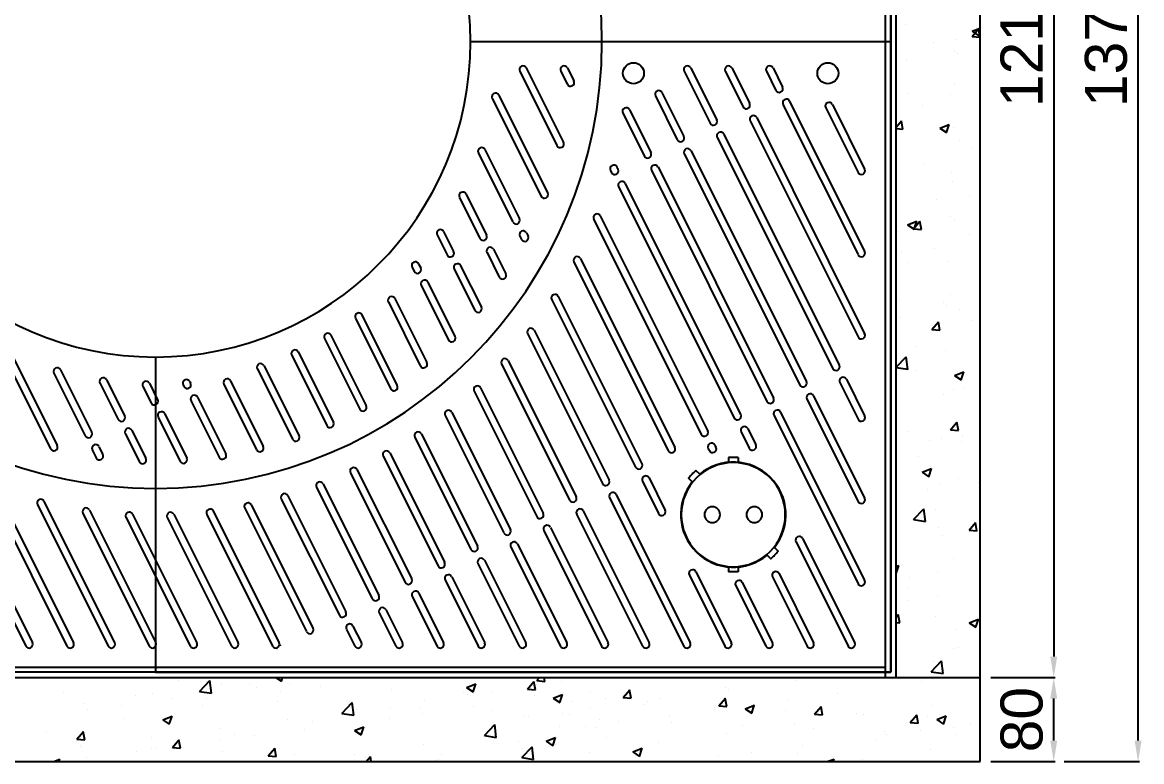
# Model space of a CAD drawing. Header units: millimetres. Extents: x 11916 to 17892, y -30913 to -26687.
# Drawn here: x 13125 to 14190, y -28699 to -27996 of the extents above; entities that cross this region are included whole.
import ezdxf

# ---------------------------------------------------------------- set-up
doc = ezdxf.new("R2010")
doc.units = ezdxf.units.MM
doc.layers.add('받침틀', color=251, linetype='Continuous')
doc.layers.add('압연강', color=40, linetype='Continuous')
doc.styles.get("Standard").update_dxf_attribs({"font": 'arial.ttf'})
doc.dimstyles.new('ISO-25', dxfattribs={"dimtxt": 40, "dimasz": 20, "dimexe": 1.25, "dimexo": 10, "dimgap": 10, "dimtad": 1, "dimdec": 0, "dimtxsty": 'Standard', "dimcen": 2.5, "dimclrd": 3, "dimclre": 3, "dimclrt": 3, "dimadec": 0, "dimazin": 0, "dimtfac": 1, "dimtdec": 0, "dimtmove": 0, "dimatfit": 3, "dimfxl": 0, "dimarcsym": 0})

# ---------------------------------------------------------------- blocks, each defined once
blk = doc.blocks.new('*D50')
at = {"color": 3, "lineweight": -2, "transparency": 16777216}
for p, q in [((14086.8, -27409.4), (14107.5, -27409.4)), ((14106.2, -27429.4), (14106.2, -28599.4)), ((14046.2, -28619.4), (14107.5, -28619.4))]:
    blk.add_line(p, q, dxfattribs=at)
at = {"color": 3, "transparency": 16777216}
for points in [[(14102.9, -27429.4), (14109.5, -27429.4), (14106.2, -27409.4)], [(14102.9, -28599.4), (14109.5, -28599.4), (14106.2, -28619.4)]]:
    blk.add_solid(points, dxfattribs=at)
at = {"layer": 'Defpoints', "color": 0, "transparency": 16777216}
for p in [(14076.8, -27409.4), (14036.2, -28619.4), (14106.2, -28619.4)]:
    blk.add_point(p, dxfattribs=at)
at = {"color": 3, "transparency": 16777216, "insert": (14075.8, -28014.4), "char_height": 40, "attachment_point": 5, "rotation": 90}
blk.add_mtext('1210', dxfattribs=at)
blk = doc.blocks.new('*D51')
at = {"color": 3, "lineweight": -2, "transparency": 16777216}
for p, q in [((14096.2, -28619.4), (14105, -28619.4)), ((14106.2, -28679.4), (14106.2, -28639.4)), ((14046.2, -28699.4), (14107.5, -28699.4))]:
    blk.add_line(p, q, dxfattribs=at)
at = {"color": 3, "transparency": 16777216}
for points in [[(14102.9, -28639.4), (14109.5, -28639.4), (14106.2, -28619.4)], [(14102.9, -28679.4), (14109.5, -28679.4), (14106.2, -28699.4)]]:
    blk.add_solid(points, dxfattribs=at)
at = {"layer": 'Defpoints', "color": 0, "transparency": 16777216}
for p in [(14106.2, -28619.4), (14106.2, -28619.4), (14036.2, -28699.4)]:
    blk.add_point(p, dxfattribs=at)
at = {"color": 3, "transparency": 16777216, "insert": (14075.8, -28659.4), "char_height": 40, "attachment_point": 5, "rotation": 90}
blk.add_mtext('80', dxfattribs=at)
blk = doc.blocks.new('*D46')
at = {"color": 3, "lineweight": -2, "transparency": 16777216}
for p, q in [((14116.2, -27329.4), (14187.8, -27329.4)), ((14186.5, -28679.4), (14186.5, -27349.4)), ((14116.2, -28699.4), (14187.8, -28699.4))]:
    blk.add_line(p, q, dxfattribs=at)
at = {"color": 3, "transparency": 16777216}
for points in [[(14183.2, -27349.4), (14189.8, -27349.4), (14186.5, -27329.4)], [(14183.2, -28679.4), (14189.8, -28679.4), (14186.5, -28699.4)]]:
    blk.add_solid(points, dxfattribs=at)
at = {"layer": 'Defpoints', "color": 0, "transparency": 16777216}
for p in [(14106.2, -27329.4), (14186.5, -27329.4), (14106.2, -28699.4)]:
    blk.add_point(p, dxfattribs=at)
at = {"color": 3, "transparency": 16777216, "insert": (14156.1, -28014.4), "char_height": 40, "attachment_point": 5, "rotation": 90}
blk.add_mtext('1370', dxfattribs=at)
blk = doc.blocks.new('AG1412')
for p, q in [((18698.4, -41182.1), (18698.4, -41782.1)), ((18698.4, -41782.1), (18298.4, -41782.1)), ((18698.4, -41782.1), (18698.4, -42382.1)), ((18698.4, -42382.1), (17298.4, -42382.1))]:
    blk.add_line(p, q)
blk.add_lwpolyline([(18512.8, -42190.2, 0.045549), (18505.8, -42197.3), (18509.4, -42200.8, 0.904534), (18580.5, -42270.5), (18584.1, -42274, 0.045549), (18591.1, -42266.8), (18587.5, -42263.3, 0.904534), (18516.4, -42193.7)], format="xyb", close=True)
for centre in [(18453.4, -41812.1), (18638.4, -41812.1)]:
    blk.add_circle(centre, 10)
for radius, start, end in [(425, 0, 180), (300, 0, 180), (425, 180, 0), (300, 180, 0)]:
    blk.add_arc((17998.4, -41782.1), radius, start, end)
at = {"layer": '압연강'}
for p, q in [((18345.1, -41810.2), (18380.5, -41881)), ((18351.4, -41807.1), (18386.8, -41877.9)), ((18384.3, -41810.2), (18390.4, -41822.5)), ((18390.5, -41807.1), (18396.7, -41819.4)), ((18501.7, -41810.2), (18526.4, -41859.7)), ((18507.9, -41807.1), (18532.7, -41856.6)), ((18540.8, -41810.2), (18557.7, -41844)), ((18547, -41807.1), (18564, -41840.9)), ((18579.9, -41810.2), (18589, -41828.4)), ((18586.2, -41807.1), (18595.3, -41825.3)), ((18325.2, -41832.9), (18371.7, -41925.9)), ((18480.5, -41830.5), (18501.4, -41872.2)), ((18318.9, -41836.1), (18365.4, -41929)), ((18474.3, -41833.7), (18495.1, -41875.4)), ((18595.7, -41841.8), (18667.2, -41984.7)), ((18602, -41838.7), (18673.4, -41981.6)), ((18642.7, -41841.8), (18673.4, -41903.3)), ((18443.3, -41850), (18463.8, -41891)), ((18449.5, -41846.9), (18470.1, -41887.9)), ((18570.7, -41854.3), (18673.4, -42059.9)), ((18636.4, -41844.9), (18667.2, -41906.5)), ((18564.4, -41857.5), (18667.2, -42063)), ((18533.1, -41873.1), (18643.1, -42093)), ((18539.4, -41870), (18649.3, -42089.9)), ((18312, -41884.8), (18344.8, -41950.5)), ((18508.1, -41885.6), (18618, -42105.5)), ((18305.7, -41887.9), (18338.6, -41953.6)), ((18501.8, -41888.8), (18611.7, -42108.6)), ((18431.4, -41904.6), (18432.5, -41906.7)), ((18437.7, -41901.4), (18438.8, -41903.5)), ((18470.5, -41904.4), (18580.4, -42124.3)), ((18476.8, -41901.3), (18586.7, -42121.2)), ((18445.5, -41916.9), (18555.4, -42136.8)), ((18294, -41927.1), (18313.5, -41966.1)), ((18439.2, -41920.1), (18549.1, -42140)), ((18287.7, -41930.2), (18307.3, -41969.3)), ((18421.8, -41947.9), (18524.1, -42152.5)), ((18415.5, -41951), (18517.8, -42155.6)), ((18266.5, -41965.9), (18276, -41984.9)), ((18272.7, -41962.8), (18282.2, -41981.8)), ((18345.3, -41967), (18346.8, -41970.2)), ((18351.5, -41963.9), (18353.1, -41967)), ((18320.2, -41979.6), (18331.9, -42002.9)), ((18314, -41982.7), (18325.7, -42006.1)), ((18396.7, -41991.6), (18486.5, -42171.3)), ((18403, -41988.5), (18492.8, -42168.1)), ((18242.6, -41996.5), (18244.7, -42000.6)), ((18248.9, -41993.4), (18250.9, -41997.4)), ((18282.7, -41998.3), (18302.4, -42037.7)), ((18288.9, -41995.2), (18308.6, -42034.6)), ((18251.4, -42014), (18277.3, -42065.8)), ((18257.6, -42010.9), (18283.5, -42062.7)), ((18381.8, -42024.5), (18461.5, -42183.8)), ((18220.1, -42029.6), (18250.5, -42090.6)), ((18226.3, -42026.5), (18256.8, -42087.4)), ((18375.6, -42027.6), (18455.2, -42186.9)), ((18188.8, -42045.3), (18222.3, -42112.4)), ((18195, -42042.2), (18228.6, -42109.2)), ((18358.8, -42056.6), (18430.2, -42199.4)), ((18159.2, -42064.5), (18192.8, -42131.7)), ((18165.5, -42061.4), (18199.1, -42128.5)), ((18352.5, -42059.8), (18423.9, -42202.6)), ((17859.8, -42076), (17904.9, -42166.3)), ((18134.3, -42077.3), (18167.8, -42144.2)), ((17853.5, -42079.1), (17898.6, -42169.4)), ((18128.1, -42080.4), (18161.5, -42147.3)), ((18327.8, -42088.7), (18392.6, -42218.2)), ((18334.1, -42085.5), (18398.9, -42215.1)), ((17901.7, -42097.4), (17931.6, -42157.1)), ((17908, -42094.2), (17937.9, -42154)), ((18095.4, -42093.4), (18128.8, -42160.2)), ((18101.7, -42090.2), (18135.1, -42157.1)), ((17945.6, -42106.8), (17962.9, -42141.4)), ((17951.9, -42103.7), (17969.2, -42138.3)), ((17986.4, -42110.1), (17994.2, -42125.8)), ((17992.7, -42107), (18000.5, -42122.7)), ((18024.7, -42108.6), (18025.5, -42110.1)), ((18031, -42105.4), (18031.8, -42107)), ((18063.5, -42107.9), (18094.7, -42170.3)), ((18069.8, -42104.8), (18101, -42167.2)), ((18649.8, -42106.4), (18667.2, -42141.3)), ((18656, -42103.3), (18673.4, -42138.1)), ((18038.5, -42120.4), (18065.4, -42174.3)), ((18301.7, -42114.6), (18361.3, -42233.9)), ((18307.9, -42111.4), (18367.6, -42230.7)), ((18624.7, -42118.9), (18673.4, -42216.4)), ((18032.2, -42123.6), (18059.2, -42177.4)), ((18618.5, -42122.1), (18667.2, -42219.5)), ((18000.9, -42139.2), (18022, -42181.4)), ((18007.2, -42136.1), (18028.3, -42178.2)), ((18274.1, -42137.7), (18330, -42249.5)), ((18280.4, -42134.6), (18336.3, -42246.4)), ((18587.2, -42137.7), (18667.2, -42297.8)), ((18593.4, -42134.6), (18673.4, -42294.6)), ((17975.9, -42151.7), (17989.3, -42178.6)), ((18562.1, -42150.2), (18569.9, -42165.7)), ((17969.6, -42154.9), (17983.1, -42181.8)), ((18245.3, -42158.3), (18298.7, -42265.2)), ((18251.5, -42155.2), (18305, -42262)), ((18555.8, -42153.4), (18563.6, -42168.9)), ((17938.3, -42170.5), (17942.1, -42178.1)), ((17944.6, -42167.4), (17948.4, -42175)), ((18221.5, -42173.3), (18273.7, -42277.7)), ((18524.5, -42169), (18525.6, -42171.2)), ((18530.8, -42165.9), (18531.9, -42168.1)), ((18215.2, -42176.4), (18267.4, -42280.8)), ((18184, -42192.3), (18236.1, -42296.5)), ((18190.2, -42189.1), (18242.3, -42293.3)), ((18151.7, -42206), (18204.8, -42312.1)), ((18158, -42202.8), (18211, -42309)), ((18461.9, -42200.3), (18477.3, -42231.1)), ((18468.2, -42197.2), (18483.6, -42228)), ((17850.7, -42214.3), (17920.5, -42353.9)), ((18124.4, -42214.1), (18179.7, -42324.7)), ((18430.6, -42216), (18501.2, -42357.1)), ((18436.9, -42212.8), (18507.4, -42353.9)), ((17844.4, -42217.5), (17914.2, -42357.1)), ((17886.1, -42222.5), (17953.3, -42357.1)), ((17892.3, -42219.4), (17959.6, -42353.9)), ((18083.4, -42225.9), (18142.2, -42343.4)), ((18089.6, -42222.7), (18148.4, -42340.3)), ((18118.2, -42217.2), (18173.5, -42327.8)), ((17813.1, -42233.1), (17875.1, -42357.1)), ((17819.4, -42230), (17881.3, -42353.9)), ((17929.3, -42230.8), (17992.5, -42357.1)), ((17935.6, -42227.7), (17998.7, -42353.9)), ((17970.4, -42234.7), (18031.6, -42357.1)), ((17976.7, -42231.5), (18037.9, -42353.9)), ((18009.6, -42234.9), (18070.7, -42357.1)), ((18015.9, -42231.7), (18077, -42353.9)), ((18047.2, -42231.8), (18109.9, -42357.1)), ((18053.5, -42228.7), (18116.1, -42353.9)), ((18399.3, -42231.6), (18462, -42357.1)), ((18405.6, -42228.5), (18468.3, -42353.9)), ((18368, -42247.3), (18422.9, -42357.1)), ((18374.3, -42244.2), (18429.2, -42353.9)), ((18608.1, -42257.9), (18657.7, -42357.1)), ((18614.4, -42254.7), (18664, -42353.9)), ((18336.7, -42262.9), (18383.8, -42357.1)), ((18343, -42259.8), (18390, -42353.9)), ((18305.4, -42278.6), (18344.6, -42357.1)), ((18311.7, -42275.5), (18350.9, -42353.9)), ((18280.4, -42291.1), (18311.8, -42353.9)), ((18506.6, -42289.6), (18540.3, -42357.1)), ((18512.8, -42286.4), (18546.6, -42353.9)), ((18585.7, -42291.3), (18618.6, -42357.1)), ((18592, -42288.2), (18624.8, -42353.9)), ((18274.1, -42294.2), (18305.5, -42357.1)), ((18550.7, -42299.6), (18579.4, -42357.1)), ((18557, -42296.5), (18585.7, -42353.9)), ((18242.8, -42309.9), (18266.4, -42357.1)), ((18249.1, -42306.8), (18272.6, -42353.9)), ((18217.8, -42322.4), (18233.5, -42353.9)), ((18211.5, -42325.5), (18227.3, -42357.1)), ((18180.2, -42341.2), (18188.1, -42357.1)), ((18186.4, -42338.1), (18194.4, -42353.9))]:
    blk.add_line(p, q, dxfattribs=at)
for centre, start, end in [((18348.3, -41808.6), 26.5651, 206.5651), ((18387.4, -41808.6), 26.5651, 206.5651), ((18504.8, -41808.6), 26.5651, 206.5651), ((18543.9, -41808.6), 26.5651, 206.5651), ((18583, -41808.6), 26.5651, 206.5651), ((18393.6, -41821), 206.5651, 26.5651), ((18322.1, -41834.5), 26.5651, 206.5651), ((18477.4, -41832.1), 26.5651, 206.5651), ((18592.1, -41826.8), 206.5651, 26.5651), ((18560.8, -41842.5), 206.5651, 26.5651), ((18598.9, -41840.2), 26.5651, 206.5651), ((18639.5, -41843.3), 26.5651, 206.5651), ((18446.4, -41848.4), 26.5651, 206.5651), ((18567.6, -41855.9), 26.5651, 206.5651), ((18529.5, -41858.1), 206.5651, 26.5651), ((18498.2, -41873.8), 206.5651, 26.5651), ((18536.2, -41871.6), 26.5651, 206.5651), ((18308.9, -41886.3), 26.5651, 206.5651), ((18383.7, -41879.4), 206.5651, 26.5651), ((18504.9, -41887.2), 26.5651, 206.5651), ((18466.9, -41889.4), 206.5651, 26.5651), ((18434.6, -41903), 26.5651, 206.5651), ((18435.6, -41905.1), 206.5651, 26.5651), ((18473.6, -41902.9), 26.5651, 206.5651), ((18670.3, -41904.9), 206.5651, 26.5651), ((18442.3, -41918.5), 26.5651, 206.5651), ((18290.9, -41928.6), 26.5651, 206.5651), ((18368.6, -41927.5), 206.5651, 26.5651), ((18341.7, -41952.1), 206.5651, 26.5651), ((18418.7, -41949.4), 26.5651, 206.5651), ((18269.6, -41964.3), 26.5651, 206.5651), ((18310.4, -41967.7), 206.5651, 26.5651), ((18348.4, -41965.5), 26.5651, 206.5651), ((18350, -41968.6), 206.5651, 26.5651), ((18279.1, -41983.4), 206.5651, 26.5651), ((18317.1, -41981.1), 26.5651, 206.5651), ((18670.3, -41983.2), 206.5651, 26.5651), ((18245.8, -41995), 26.5651, 206.5651), ((18399.8, -41990), 26.5651, 206.5651), ((18247.8, -41999), 206.5651, 26.5651), ((18285.8, -41996.8), 26.5651, 206.5651), ((18328.8, -42004.5), 206.5651, 26.5651), ((18254.5, -42012.4), 26.5651, 206.5651), ((18223.2, -42028.1), 26.5651, 206.5651), ((18378.7, -42026), 26.5651, 206.5651), ((18305.5, -42036.2), 206.5651, 26.5651), ((18191.9, -42043.7), 26.5651, 206.5651), ((18355.7, -42058.2), 26.5651, 206.5651), ((18162.4, -42062.9), 26.5651, 206.5651), ((18280.4, -42064.2), 206.5651, 26.5651), ((18670.3, -42061.4), 206.5651, 26.5651), ((18131.2, -42078.9), 26.5651, 206.5651), ((18098.5, -42091.8), 26.5651, 206.5651), ((18253.7, -42089), 206.5651, 26.5651), ((18331, -42087.1), 26.5651, 206.5651), ((17904.9, -42095.8), 26.5651, 206.5651), ((18646.2, -42091.4), 206.5651, 26.5651), ((17948.7, -42105.3), 26.5651, 206.5651), ((17989.5, -42108.6), 26.5651, 206.5651), ((18027.9, -42107), 26.5651, 206.5651), ((18028.7, -42108.6), 206.5651, 26.5651), ((18066.7, -42106.3), 26.5651, 206.5651), ((18225.4, -42110.8), 206.5651, 26.5651), ((18304.8, -42113), 26.5651, 206.5651), ((18614.9, -42107.1), 206.5651, 26.5651), ((18652.9, -42104.8), 26.5651, 206.5651), ((18035.4, -42122), 26.5651, 206.5651), ((18621.6, -42120.5), 26.5651, 206.5651), ((17997.4, -42124.2), 206.5651, 26.5651), ((18195.9, -42130.1), 206.5651, 26.5651), ((18583.6, -42122.7), 206.5651, 26.5651), ((17966, -42139.9), 206.5651, 26.5651), ((18004.1, -42137.6), 26.5651, 206.5651), ((18277.2, -42136.2), 26.5651, 206.5651), ((18552.3, -42138.4), 206.5651, 26.5651), ((18590.3, -42136.1), 26.5651, 206.5651), ((18670.3, -42139.7), 206.5651, 26.5651), ((17972.8, -42153.3), 26.5651, 206.5651), ((18164.6, -42145.8), 206.5651, 26.5651), ((18521, -42154), 206.5651, 26.5651), ((18559, -42151.8), 26.5651, 206.5651), ((17934.7, -42155.5), 206.5651, 26.5651), ((18132, -42158.7), 206.5651, 26.5651), ((18248.4, -42156.8), 26.5651, 206.5651), ((17901.8, -42167.9), 206.5651, 26.5651), ((17941.5, -42168.9), 26.5651, 206.5651), ((18097.9, -42168.7), 206.5651, 26.5651), ((18218.3, -42174.9), 26.5651, 206.5651), ((18489.7, -42169.7), 206.5651, 26.5651), ((18527.7, -42167.5), 26.5651, 206.5651), ((18528.8, -42169.6), 206.5651, 26.5651), ((18566.7, -42167.3), 206.5651, 26.5651), ((17945.2, -42176.5), 206.5651, 26.5651), ((17986.2, -42180.2), 206.5651, 26.5651), ((18025.1, -42179.8), 206.5651, 26.5651), ((18062.3, -42175.9), 206.5651, 26.5651), ((18458.4, -42185.3), 206.5651, 26.5651), ((18187.1, -42190.7), 26.5651, 206.5651), ((18465.1, -42198.8), 26.5651, 206.5651), ((18154.8, -42204.4), 26.5651, 206.5651), ((18427, -42201), 206.5651, 26.5651), ((18121.3, -42215.6), 26.5651, 206.5651), ((18395.7, -42216.6), 206.5651, 26.5651), ((18433.8, -42214.4), 26.5651, 206.5651), ((18670.3, -42217.9), 206.5651, 26.5651), ((17889.2, -42220.9), 26.5651, 206.5651), ((17932.5, -42229.2), 26.5651, 206.5651), ((18050.4, -42230.3), 26.5651, 206.5651), ((18086.5, -42224.3), 26.5651, 206.5651), ((18402.5, -42230.1), 26.5651, 206.5651), ((17973.5, -42233.1), 26.5651, 206.5651), ((18012.8, -42233.3), 26.5651, 206.5651), ((18364.4, -42232.3), 206.5651, 26.5651), ((18480.4, -42229.5), 206.5651, 26.5651), ((18333.1, -42248), 206.5651, 26.5651), ((18371.1, -42245.7), 26.5651, 206.5651), ((18339.8, -42261.4), 26.5651, 206.5651), ((18611.2, -42256.3), 26.5651, 206.5651), ((18301.8, -42263.6), 206.5651, 26.5651), ((18270.5, -42279.3), 206.5651, 26.5651), ((18308.5, -42277), 26.5651, 206.5651), ((18277.2, -42292.7), 26.5651, 206.5651), ((18509.7, -42288), 26.5651, 206.5651), ((18588.8, -42289.8), 26.5651, 206.5651), ((18239.2, -42294.9), 206.5651, 26.5651), ((18553.8, -42298.1), 26.5651, 206.5651), ((18670.3, -42296.2), 206.5651, 26.5651), ((18207.9, -42310.6), 206.5651, 26.5651), ((18245.9, -42308.3), 26.5651, 206.5651), ((18214.6, -42324), 26.5651, 206.5651), ((18176.6, -42326.2), 206.5651, 26.5651), ((18145.3, -42341.9), 206.5651, 26.5651), ((18183.3, -42339.6), 26.5651, 206.5651), ((17878.2, -42355.5), 206.5651, 26.5651), ((17917.3, -42355.5), 206.5651, 26.5651), ((17956.5, -42355.5), 206.5651, 26.5651), ((17995.6, -42355.5), 206.5651, 26.5651), ((18034.7, -42355.5), 206.5651, 26.5651), ((18073.9, -42355.5), 206.5651, 26.5651), ((18113, -42355.5), 206.5651, 26.5651), ((18191.3, -42355.5), 206.5651, 26.5651), ((18230.4, -42355.5), 206.5651, 26.5651), ((18269.5, -42355.5), 206.5651, 26.5651), ((18308.6, -42355.5), 206.5651, 26.5651), ((18347.8, -42355.5), 206.5651, 26.5651), ((18386.9, -42355.5), 206.5651, 26.5651), ((18426, -42355.5), 206.5651, 26.5651), ((18465.2, -42355.5), 206.5651, 26.5651), ((18504.3, -42355.5), 206.5651, 26.5651), ((18543.4, -42355.5), 206.5651, 26.5651), ((18582.6, -42355.5), 206.5651, 26.5651), ((18621.7, -42355.5), 206.5651, 26.5651), ((18660.8, -42355.5), 206.5651, 26.5651), ((18114, -42357.5), 7.4038, 26.5651)]:
    blk.add_arc(centre, 3.5, start, end, dxfattribs=at)
blk = doc.blocks.new('A$C6562381F')
for p, q in [((4.5, 54.5), (-4.5, 54.5)), ((-4.5, 49.3), (-4.5, 54.5)), ((4.5, 49.3), (4.5, 54.5)), ((-4.5, -54.5), (-4.5, -49.3)), ((4.5, -54.5), (4.5, -49.3)), ((4.5, -54.5), (-4.5, -54.5))]:
    blk.add_line(p, q)
for centre, radius in [((0, 0), 49.5), ((-20, 0), 7.5), ((20, 0), 7.5)]:
    blk.add_circle(centre, radius)

msp = doc.modelspace()

# ---------------------------------------------------------------- linework, layer by layer
for p, q in [((13951.2, -28614.4), (13951.2, -27414.4)), ((13251.2, -28314.4), (13251.2, -28614.4)), ((13251.2, -28614.4), (13951.2, -28614.4))]:
    msp.add_line(p, q)
at = {"linetype": 'Continuous'}
for p, q in [((13965.3, -27997.7), (13965.3, -27997.7)), ((14028.6, -28009.4), (14034.7, -28002.1)), ((14028.7, -28004.5), (14036.2, -28001.6)), ((14028.7, -28004.5), (14035, -28008.7)), ((14033.1, -28000.6), (14033.1, -28000.6)), ((14036.1, -28010.1), (14034.6, -28002.1)), ((14035, -28008.7), (14036.2, -28005)), ((13992.1, -28014.7), (13992.1, -28014.7)), ((14013.7, -28011.9), (14013.7, -28011.9)), ((14028.6, -28009.4), (14036.2, -28010.1)), ((14011.9, -28023.3), (14011.9, -28023.3)), ((14014.6, -28025.2), (14014.6, -28025.2)), ((13966.5, -28031.5), (13966.5, -28031.5)), ((14012.1, -28054.1), (14012.1, -28054.1)), ((13968.2, -28063.9), (13968.2, -28063.9)), ((14007.8, -28065.1), (14007.8, -28065.1)), ((13981.2, -28075.3), (13981.2, -28075.3)), ((13956.2, -28095.6), (13961.2, -28089.7)), ((13962.6, -28097.7), (13961.2, -28089.7)), ((13956.2, -28097.1), (13962.7, -28097.7)), ((13997.8, -28096.6), (14006.7, -28093.2)), ((13997.8, -28096.6), (14004.1, -28100.8)), ((14004.1, -28100.8), (14006.7, -28093.2)), ((14010.6, -28096.4), (14010.6, -28096.4)), ((14016.7, -28108.4), (14016.7, -28108.4)), ((14028, -28114.8), (14028, -28114.8)), ((13983.1, -28130), (13983.1, -28130)), ((14009, -28138.7), (14009, -28138.7)), ((14009.9, -28147.1), (14009.9, -28147.1)), ((13994.6, -28164.9), (13994.6, -28164.9)), ((14026.4, -28160.7), (14026.4, -28160.7)), ((13966.9, -28188.7), (13975.8, -28185.2)), ((13972.7, -28192.5), (13978.8, -28185.2)), ((13973.2, -28192.9), (13975.8, -28185.3)), ((13980.3, -28193.2), (13978.8, -28185.2)), ((14007.5, -28181), (14007.5, -28181)), ((14011.5, -28184.1), (14011.5, -28184.1)), ((13957.8, -28194.6), (13957.8, -28194.6)), ((13966.9, -28188.7), (13973.2, -28192.9)), ((13972.7, -28192.5), (13980.3, -28193.2)), ((14025.6, -28197.4), (14025.6, -28197.4)), ((13961.2, -28215), (13961.2, -28215)), ((13993, -28210.8), (13993, -28210.8)), ((13967.9, -28224.7), (13967.9, -28224.7)), ((14006, -28223.3), (14006, -28223.3)), ((13959.6, -28260.9), (13959.6, -28260.9)), ((14007.7, -28254.6), (14007.7, -28254.6)), ((14000.9, -28262.3), (14000.9, -28262.3)), ((14004.4, -28265.5), (14004.4, -28265.5)), ((14016.4, -28269.2), (14016.4, -28269.2)), ((13959.9, -28276.5), (13959.9, -28276.5)), ((13990.3, -28288.1), (13996.5, -28280.8)), ((13997.9, -28288.7), (13996.4, -28280.8)), ((14027.7, -28279.4), (14027.7, -28279.4)), ((13990.3, -28288.1), (13997.9, -28288.7)), ((13956.2, -28324.1), (13965.8, -28314.1)), ((13967.2, -28326.2), (13965.8, -28314.1)), ((13974.3, -28304.7), (13974.3, -28304.7)), ((14002.9, -28307.8), (14002.9, -28307.8)), ((13956.2, -28324.4), (13967.2, -28326.1)), ((13975.6, -28326.9), (13975.6, -28326.9)), ((14011.8, -28331.9), (14020.7, -28328.5)), ((14011.8, -28331.9), (14018.1, -28336.2)), ((14018.1, -28336.2), (14020.7, -28328.5)), ((14011.1, -28345), (14011.1, -28345)), ((14021.1, -28344.2), (14021.1, -28344.2)), ((14001.3, -28350.1), (14001.3, -28350.1)), ((14008, -28383.6), (14014.1, -28376.3)), ((14015.5, -28384.3), (14014, -28376.3)), ((13967.5, -28385.5), (13967.5, -28385.5)), ((14008, -28383.6), (14015.5, -28384.2)), ((13987.7, -28394.3), (13987.7, -28394.3)), ((13999.8, -28392.4), (13999.8, -28392.4)), ((14018.7, -28394.6), (14018.7, -28394.6)), ((14019.5, -28390.1), (14019.5, -28390.1)), ((13977.7, -28408.8), (13977.7, -28408.8)), ((13980.9, -28424), (13989.8, -28420.6)), ((13987.2, -28428.3), (13989.8, -28420.6)), ((13980.9, -28424), (13987.2, -28428.3)), ((14016, -28430), (14016, -28430)), ((13986.1, -28440.2), (13986.1, -28440.2)), ((13998.2, -28434.6), (13998.2, -28434.6)), ((14034.2, -28433.8), (14034.2, -28433.8)), ((13972.7, -28469.1), (13982.6, -28458.8)), ((13984, -28470.9), (13982.6, -28458.8)), ((13993.4, -28459.2), (13993.4, -28459.2)), ((13972.7, -28469.1), (13984, -28470.9)), ((14025.6, -28479.1), (14031.7, -28471.8)), ((14033.1, -28479.8), (14031.7, -28471.8)), ((13996.7, -28476.9), (13996.7, -28476.9)), ((14000.7, -28483.9), (14000.7, -28483.9)), ((14025.6, -28479.1), (14033.2, -28479.8)), ((14010.7, -28505.8), (14010.7, -28505.8)), ((13956.2, -28513.7), (13958.9, -28512.7)), ((13956.3, -28520.3), (13958.9, -28512.7)), ((13956.2, -28520.3), (13956.3, -28520.3)), ((13968.7, -28524.1), (13968.7, -28524.1)), ((13995.1, -28519.2), (13995.1, -28519.2)), ((13967.3, -28534), (13967.3, -28534)), ((13967.1, -28546.4), (13967.1, -28546.4)), ((13995.5, -28541.1), (13995.5, -28541.1)), ((13956.2, -28561.8), (13958.2, -28559.4)), ((13959.6, -28567.3), (13958.2, -28559.4)), ((13956.2, -28567), (13959.7, -28567.3)), ((13993.6, -28561.5), (13993.6, -28561.5)), ((14025.8, -28567.2), (14034.7, -28563.8)), ((14025.8, -28567.2), (14032.1, -28571.5)), ((14032.1, -28571.5), (14034.7, -28563.8)), ((14014.1, -28573.6), (14014.1, -28573.6)), ((14011.2, -28591.5), (14011.2, -28591.5)), ((14015.6, -28590.8), (14015.6, -28590.8)), ((13989.6, -28613.9), (13999.5, -28603.6)), ((13992.1, -28603.7), (13992.1, -28603.7)), ((14000.9, -28615.6), (13999.5, -28603.6)), ((13273, -28622), (13273, -28622)), ((13293.2, -28632.5), (13303.1, -28622.2)), ((13304.5, -28634.2), (13303.1, -28622.2)), ((13365.9, -28619.4), (13371.1, -28622.9)), ((13371.1, -28622.9), (13372.3, -28619.4)), ((13444.2, -28620.2), (13444.2, -28620.2)), ((13605.4, -28630.3), (13611.5, -28623)), ((13612.9, -28631), (13611.4, -28623)), ((13614.3, -28622.3), (13616.8, -28619.4)), ((13614.3, -28622.3), (13621.9, -28623)), ((13621.8, -28623), (13621.1, -28619.4)), ((13622.7, -28622.6), (13622.7, -28622.6)), ((13637.8, -28623.6), (13637.8, -28623.6)), ((13860.9, -28622.2), (13860.9, -28622.2)), ((13980.7, -28623.6), (13980.7, -28623.6)), ((13989.6, -28613.9), (14000.9, -28615.6)), ((14012.5, -28619.5), (14012.5, -28619.5)), ((13164.1, -28633.4), (13164.1, -28633.4)), ((13248.7, -28634.5), (13248.7, -28634.5)), ((13293.2, -28632.5), (13304.5, -28634.2)), ((13313.9, -28625.6), (13313.9, -28625.6)), ((13340.7, -28624.9), (13340.7, -28624.9)), ((13347, -28628.9), (13347, -28628.9)), ((13370.1, -28632.9), (13370.1, -28632.9)), ((13378.8, -28624.7), (13378.8, -28624.7)), ((13408.5, -28627.8), (13408.5, -28627.8)), ((13476.3, -28630.6), (13476.3, -28630.6)), ((13544.1, -28633.5), (13544.1, -28633.5)), ((13547.3, -28628.8), (13556.2, -28625.4)), ((13547.3, -28628.8), (13553.6, -28633.1)), ((13553.6, -28633.1), (13556.2, -28625.4)), ((13571.8, -28633.1), (13571.8, -28633.1)), ((13605.4, -28630.3), (13613, -28631)), ((13613.7, -28626.3), (13613.7, -28626.3)), ((13665.6, -28632.6), (13665.6, -28632.6)), ((13696.5, -28638.3), (13702.6, -28631)), ((13704, -28639), (13702.5, -28631)), ((13793.4, -28629), (13793.4, -28629)), ((13796.7, -28630.3), (13796.7, -28630.3)), ((13900.5, -28634.2), (13900.5, -28634.2)), ((13182.7, -28644), (13182.7, -28644)), ((13231.9, -28636.2), (13231.9, -28636.2)), ((13266.8, -28639.4), (13266.8, -28639.4)), ((13299.7, -28639.1), (13299.7, -28639.1)), ((13367.5, -28642), (13367.5, -28642)), ((13428.7, -28653.5), (13438.6, -28643.2)), ((13435.3, -28644.8), (13435.3, -28644.8)), ((13440, -28655.2), (13438.6, -28643.2)), ((13507.7, -28641.3), (13507.7, -28641.3)), ((13548.7, -28635.4), (13548.7, -28635.4)), ((13611.9, -28636.4), (13611.9, -28636.4)), ((13629.8, -28639), (13638.7, -28635.5)), ((13629.8, -28639), (13636.2, -28643.2)), ((13633.8, -28636.8), (13633.8, -28636.8)), ((13636.2, -28643.2), (13638.7, -28635.6)), ((13647.5, -28642.1), (13647.5, -28642.1)), ((13679.7, -28639.2), (13679.7, -28639.2)), ((13696.5, -28638.3), (13704, -28639)), ((13715.3, -28644.9), (13715.3, -28644.9)), ((13719.3, -28641.7), (13719.3, -28641.7)), ((13731.5, -28639.3), (13731.5, -28639.3)), ((13787.5, -28646.3), (13793.7, -28639)), ((13795.1, -28646.9), (13793.6, -28639)), ((13820.6, -28644.7), (13820.6, -28644.7)), ((13852.4, -28640.5), (13852.4, -28640.5)), ((13186.9, -28649.9), (13186.9, -28649.9)), ((13218.7, -28645.7), (13218.7, -28645.7)), ((13296, -28645.6), (13296, -28645.6)), ((13428.7, -28653.5), (13440, -28655.2)), ((13442.4, -28650.2), (13442.4, -28650.2)), ((13474.6, -28648.1), (13474.6, -28648.1)), ((13503.1, -28647.7), (13503.1, -28647.7)), ((13505.5, -28653.7), (13505.5, -28653.7)), ((13553.6, -28647.3), (13553.6, -28647.3)), ((13570.9, -28650.5), (13570.9, -28650.5)), ((13638.7, -28653.4), (13638.7, -28653.4)), ((13645.3, -28654.4), (13645.3, -28654.4)), ((13665.6, -28648.8), (13665.6, -28648.8)), ((13740.4, -28655.3), (13740.4, -28655.3)), ((13783.1, -28647.8), (13783.1, -28647.8)), ((13787.5, -28646.3), (13795.1, -28646.9)), ((13812.4, -28649.1), (13821.3, -28645.7)), ((13812.4, -28649.1), (13818.7, -28653.4)), ((13818.7, -28653.4), (13821.2, -28645.7)), ((13850.9, -28650.7), (13850.9, -28650.7)), ((13878.6, -28654.2), (13884.8, -28646.9)), ((13878.6, -28654.2), (13886.2, -28654.9)), ((13886.2, -28654.9), (13884.7, -28646.9)), ((13918.7, -28653.5), (13918.7, -28653.5)), ((13925.3, -28655), (13925.3, -28655)), ((13969.7, -28662.2), (13975.9, -28654.9)), ((13977.3, -28662.9), (13975.8, -28654.9)), ((13990.5, -28646), (13990.5, -28646)), ((13994.9, -28659.3), (14003.8, -28655.9)), ((14001.2, -28663.6), (14003.8, -28655.9)), ((13222, -28658.3), (13222, -28658.3)), ((13258.1, -28659.6), (13267, -28656.2)), ((13258.1, -28659.6), (13264.4, -28663.8)), ((13264.4, -28663.8), (13267, -28656.2)), ((13376.5, -28659.7), (13376.5, -28659.7)), ((13400.5, -28660.8), (13400.5, -28660.8)), ((13440.6, -28669.8), (13449.5, -28666.3)), ((13446.9, -28674), (13449.5, -28666.3)), ((13473.7, -28657.9), (13473.7, -28657.9)), ((13564.3, -28674.5), (13574.2, -28664.2)), ((13575.5, -28676.3), (13574.1, -28664.2)), ((13601.4, -28656.9), (13601.4, -28656.9)), ((13606.5, -28656.3), (13606.5, -28656.3)), ((13636.2, -28665.9), (13636.2, -28665.9)), ((13660.5, -28665.8), (13660.5, -28665.8)), ((13674.3, -28659.1), (13674.3, -28659.1)), ((13692.3, -28661.6), (13692.3, -28661.6)), ((13742.1, -28662), (13742.1, -28662)), ((13809.9, -28664.9), (13809.9, -28664.9)), ((13859.3, -28664.5), (13859.3, -28664.5)), ((13969.7, -28662.2), (13977.3, -28662.9)), ((13986.5, -28656.4), (13986.5, -28656.4)), ((13994.9, -28659.3), (14001.2, -28663.6)), ((14027.2, -28663.2), (14027.2, -28663.2)), ((13147.9, -28671), (13147.9, -28671)), ((13176.4, -28678), (13182.6, -28670.7)), ((13184, -28678.7), (13182.5, -28670.7)), ((13247.1, -28676.8), (13247.1, -28676.8)), ((13312.3, -28667.8), (13312.3, -28667.8)), ((13326.5, -28673.5), (13326.5, -28673.5)), ((13345.4, -28674.8), (13345.4, -28674.8)), ((13393.5, -28668.4), (13393.5, -28668.4)), ((13440.6, -28669.8), (13446.9, -28674)), ((13564.3, -28674.5), (13575.5, -28676.3)), ((13570.3, -28675.4), (13570.3, -28675.4)), ((13623.1, -28679.9), (13632, -28676.5)), ((13629.4, -28684.2), (13632, -28676.5)), ((13671.2, -28667.1), (13671.2, -28667.1)), ((13680.3, -28676.4), (13680.3, -28676.4)), ((13795.2, -28672.6), (13795.2, -28672.6)), ((13877.7, -28667.7), (13877.7, -28667.7)), ((13945.5, -28670.6), (13945.5, -28670.6)), ((13947.3, -28673.7), (13947.3, -28673.7)), ((13979.1, -28669.6), (13979.1, -28669.6)), ((14010.4, -28666.6), (14010.4, -28666.6)), ((14013.3, -28673.5), (14013.3, -28673.5)), ((13176.4, -28678), (13184, -28678.7)), ((13179.9, -28683.7), (13179.9, -28683.7)), ((13181.2, -28686.3), (13181.2, -28686.3)), ((13247.7, -28686.6), (13247.7, -28686.6)), ((13252.4, -28686.2), (13252.4, -28686.2)), ((13267.5, -28686), (13273.6, -28678.7)), ((13267.5, -28686), (13275.1, -28686.7)), ((13275.1, -28686.7), (13273.6, -28678.7)), ((13313.6, -28678.9), (13313.6, -28678.9)), ((13358.6, -28694), (13364.7, -28686.7)), ((13366.2, -28694.6), (13364.7, -28686.7)), ((13506.1, -28683.5), (13506.1, -28683.5)), ((13597.2, -28679.8), (13597.2, -28679.8)), ((13599.8, -28695.5), (13609.7, -28685.2)), ((13600.4, -28686.9), (13600.4, -28686.9)), ((13611.1, -28697.3), (13609.7, -28685.2)), ((13623.1, -28679.9), (13629.4, -28684.2)), ((13632.2, -28682.7), (13632.2, -28682.7)), ((13705.7, -28690.1), (13714.5, -28686.7)), ((13712, -28694.4), (13714.5, -28686.7)), ((13730, -28681.6), (13730, -28681.6)), ((13867.1, -28684.3), (13867.1, -28684.3)), ((13936.3, -28679.3), (13936.3, -28679.3)), ((13154.5, -28699.4), (13160.3, -28697.1)), ((13159.5, -28699.4), (13160.3, -28697.1)), ((13185.3, -28695.8), (13185.3, -28695.8)), ((13233.4, -28689.5), (13233.4, -28689.5)), ((13315.5, -28689.5), (13315.5, -28689.5)), ((13358.6, -28694), (13366.2, -28694.6)), ((13383.3, -28692.3), (13383.3, -28692.3)), ((13440.9, -28692.5), (13440.9, -28692.5)), ((13451.1, -28695.2), (13451.1, -28695.2)), ((13451.9, -28699.4), (13455.8, -28694.6)), ((13456.6, -28699.4), (13455.8, -28694.6)), ((13518.9, -28698), (13518.9, -28698)), ((13520.2, -28697.4), (13520.2, -28697.4)), ((13523.1, -28692.5), (13523.1, -28692.5)), ((13599.8, -28695.5), (13611.1, -28697.3)), ((13664, -28691.1), (13664, -28691.1)), ((13705.6, -28690.1), (13712, -28694.4)), ((13787.2, -28694.8), (13787.2, -28694.8)), ((13819, -28690.6), (13819, -28690.6)), ((13862.2, -28692), (13862.2, -28692)), ((13890.5, -28699.4), (13897.1, -28696.9)), ((13896.2, -28699.4), (13897.1, -28696.9)), ((13923.8, -28697.2), (13923.8, -28697.2)), ((13989, -28688.3), (13989, -28688.3)), ((13178.3, -28698.9), (13178.3, -28698.9)), ((13599.9, -28699.2), (13599.9, -28699.2))]:
    msp.add_line(p, q, dxfattribs=at)
at = {"layer": '받침틀'}
for p, q in [((14036.2, -28699.4), (14036.2, -27329.4)), ((13946.2, -28619.4), (13946.2, -27409.4)), ((13956.2, -28619.4), (13956.2, -27409.4)), ((12556.2, -28609.4), (13946.2, -28609.4)), ((12466.2, -28619.4), (14036.2, -28619.4)), ((12466.2, -28699.4), (14036.2, -28699.4))]:
    msp.add_line(p, q, dxfattribs=at)

# ---------------------------------------------------------------- block references
msp.add_blockref('AG1412', (-4747.2, 13767.7))
at = {"xscale": -1, "rotation": 180}
msp.add_blockref('A$C6562381F', (13801.2, -28464.4), dxfattribs=at)

# ---------------------------------------------------------------- dimensions: what is measured, and where the dimension line sits
for base, p1, p2, picture, middle in [((14186.5, -27329.4), (14106.2, -28699.4), (14106.2, -27329.4), '*D46', (14156.1, -28014.4)), ((14106.2, -28619.4), (14076.8, -27409.4), (14036.2, -28619.4), '*D50', (14075.8, -28014.4)), ((14106.2, -28619.4), (14036.2, -28699.4), (14106.2, -28619.4), '*D51', (14075.8, -28659.4))]:
    dim = msp.add_linear_dim(base=base, p1=p1, p2=p2, angle=90, dimstyle='ISO-25')
    dim.commit()
    dim.dimension.update_dxf_attribs({"geometry": picture, "text_midpoint": middle})

doc.saveas('drawing.dxf')
